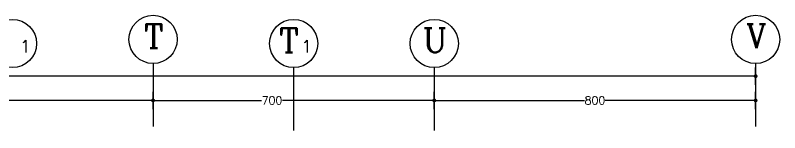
# Model space of a CAD drawing. Header units: inches. Extents: x 567115 to 582893, y 124948 to 133566.
# Drawn here: x 580809 to 582712, y 133274 to 133566 of the extents above; entities that cross this region are included whole.
import ezdxf
from ezdxf.enums import TextEntityAlignment as Align

# ---------------------------------------------------------------- set-up
doc = ezdxf.new("R2010")
doc.units = ezdxf.units.IN
doc.header["$MEASUREMENT"] = 0
doc.header["$PDMODE"] = 66
doc.linetypes.add('DASHED2', pattern=[0.375, 0.25, -0.125])
doc.layers.add('axx', color=8, linetype='DASHED2')
doc.layers.add('DIM', color=15, linetype='Continuous')
doc.styles.add('ROMANS', font='romans.shx')
doc.styles.add('style1', font='romanc.shx', dxfattribs={"oblique": 5, "height": 25})
doc.dimstyles.new('DIM 1-100', dxfattribs={"dimtxt": 20, "dimasz": 1, "dimexe": 1, "dimexo": 0.08, "dimgap": 0.09, "dimtad": 0, "dimdec": 0, "dimzin": 0, "dimdsep": 46, "dimtxsty": 'ROMANS', "dimblk": 'KHAT', "dimcen": 0.09, "dimse1": 1, "dimse2": 1, "dimclrd": 15, "dimclre": 15, "dimclrt": 6, "dimadec": 0, "dimazin": 0, "dimtfac": 1, "dimtdec": 0, "dimtix": 1, "dimtmove": 2, "dimatfit": 3, "dimfxl": 0, "dimtolj": 1, "dimtzin": 0, "dimarcsym": 0})

# ---------------------------------------------------------------- blocks, each defined once
blk = doc.blocks.new('KHAT')
at = {"layer": 'DIM', "ltscale": 0.5}
blk.add_line((0, -21.5), (0, 21.5), dxfattribs=at)
at = {"layer": 'DIM', "ltscale": 0.5, "const_width": 4.75}
blk.add_lwpolyline([(-2.4, 0, 1), (2.4, 0, 1)], format="xyb", close=True, dxfattribs=at)
blk = doc.blocks.new('*D279')
at = {"layer": 'axx', "color": 15, "linetype": 'Continuous', "lineweight": -2, "transparency": 16777216}
for p, q in [((580452.7, 133354.3), (580729.3, 133354.3)), ((581150.7, 133354.3), (580780.9, 133354.3))]:
    blk.add_line(p, q, dxfattribs=at)
at = {"layer": 'Defpoints', "color": 0, "linetype": 'Continuous', "lineweight": 5, "transparency": 16777216}
for p in [(581151.7, 133354.3), (580451.7, 133273.9), (581151.7, 133273.9)]:
    blk.add_point(p, dxfattribs=at)
at = {"layer": 'axx', "color": 15, "linetype": 'Continuous', "lineweight": -2, "transparency": 16777216, "rotation": 180}
blk.add_blockref('KHAT', (580451.7, 133354.3), dxfattribs=at)
at = {"layer": 'axx', "color": 15, "linetype": 'Continuous', "lineweight": -2, "transparency": 16777216}
blk.add_blockref('KHAT', (581151.7, 133354.3), dxfattribs=at)
at = {"layer": 'axx', "color": 6, "linetype": 'Continuous', "transparency": 16777216, "insert": (580755.1, 133354.3), "char_height": 20, "attachment_point": 5, "style": 'ROMANS'}
blk.add_mtext('\\A1;700', dxfattribs=at)
blk = doc.blocks.new('*D280')
at = {"layer": 'axx', "color": 15, "linetype": 'Continuous', "lineweight": -2, "transparency": 16777216}
for p, q in [((581152.7, 133354.3), (581422, 133354.3)), ((581850.7, 133354.3), (581473.6, 133354.3))]:
    blk.add_line(p, q, dxfattribs=at)
at = {"layer": 'Defpoints', "color": 0, "linetype": 'Continuous', "lineweight": 5, "transparency": 16777216}
for p in [(581851.7, 133354.3), (581151.7, 133273.9), (581851.7, 133273.9)]:
    blk.add_point(p, dxfattribs=at)
at = {"layer": 'axx', "color": 15, "linetype": 'Continuous', "lineweight": -2, "transparency": 16777216, "rotation": 180}
blk.add_blockref('KHAT', (581151.7, 133354.3), dxfattribs=at)
at = {"layer": 'axx', "color": 15, "linetype": 'Continuous', "lineweight": -2, "transparency": 16777216}
blk.add_blockref('KHAT', (581851.7, 133354.3), dxfattribs=at)
at = {"layer": 'axx', "color": 6, "linetype": 'Continuous', "transparency": 16777216, "insert": (581447.8, 133354.3), "char_height": 20, "attachment_point": 5, "style": 'ROMANS'}
blk.add_mtext('\\A1;700', dxfattribs=at)
blk = doc.blocks.new('*D286')
at = {"layer": 'axx', "color": 15, "linetype": 'Continuous', "lineweight": -2, "transparency": 16777216}
for p, q in [((568102.7, 133414.6), (575135.8, 133414.6)), ((582650.7, 133414.6), (575222.7, 133414.6))]:
    blk.add_line(p, q, dxfattribs=at)
at = {"layer": 'Defpoints', "color": 0, "linetype": 'Continuous', "lineweight": 5, "transparency": 16777216}
for p in [(568101.7, 133414.3), (582651.7, 133414.6), (582651.7, 133354.3)]:
    blk.add_point(p, dxfattribs=at)
at = {"layer": 'axx', "color": 15, "linetype": 'Continuous', "lineweight": -2, "transparency": 16777216, "rotation": 180}
blk.add_blockref('KHAT', (568101.7, 133414.6), dxfattribs=at)
at = {"layer": 'axx', "color": 15, "linetype": 'Continuous', "lineweight": -2, "transparency": 16777216}
blk.add_blockref('KHAT', (582651.7, 133414.6), dxfattribs=at)
at = {"layer": 'axx', "color": 6, "linetype": 'Continuous', "transparency": 16777216, "insert": (575179.2, 133414.6), "char_height": 20, "attachment_point": 5, "style": 'ROMANS'}
blk.add_mtext('\\A1;14550', dxfattribs=at)
blk = doc.blocks.new('*D287')
at = {"layer": 'axx', "color": 15, "linetype": 'Continuous', "lineweight": -2, "transparency": 16777216}
for p, q in [((581852.7, 133354.3), (582225.9, 133354.3)), ((582650.7, 133354.3), (582277.5, 133354.3))]:
    blk.add_line(p, q, dxfattribs=at)
at = {"layer": 'Defpoints', "color": 0, "linetype": 'Continuous', "lineweight": 5, "transparency": 16777216}
for p in [(582651.7, 133354.3), (582651.7, 133354.3), (581851.7, 133273.9)]:
    blk.add_point(p, dxfattribs=at)
at = {"layer": 'axx', "color": 15, "linetype": 'Continuous', "lineweight": -2, "transparency": 16777216, "rotation": 180}
blk.add_blockref('KHAT', (581851.7, 133354.3), dxfattribs=at)
at = {"layer": 'axx', "color": 15, "linetype": 'Continuous', "lineweight": -2, "transparency": 16777216}
blk.add_blockref('KHAT', (582651.7, 133354.3), dxfattribs=at)
at = {"layer": 'axx', "color": 6, "linetype": 'Continuous', "transparency": 16777216, "insert": (582251.7, 133354.3), "char_height": 20, "attachment_point": 5, "style": 'ROMANS'}
blk.add_mtext('\\A1;800', dxfattribs=at)

msp = doc.modelspace()

# ---------------------------------------------------------------- linework, layer by layer
at = {"layer": 'axx', "linetype": 'Continuous', "ltscale": 200}
for p, q in [((581151.7, 133446.2), (581151.7, 133289.7)), ((581501.7, 133436), (581501.7, 133279.4)), ((581851.7, 133436), (581851.7, 133279.4)), ((582651.7, 133446.2), (582651.7, 133289.7))]:
    msp.add_line(p, q, dxfattribs=at)
at = {"layer": 'axx', "color": 3, "linetype": 'Continuous'}
for centre in [(580801.7, 133496), (581151.7, 133506.2), (581501.7, 133496), (581851.7, 133496), (582651.7, 133506.2)]:
    msp.add_circle(centre, 60, dxfattribs=at)

# ---------------------------------------------------------------- texts
at = {"layer": 'axx', "color": 6, "linetype": 'Continuous', "style": 'style1'}
for s, height, p in [('T', 60, (581153.5, 133484.1)), ('T', 60, (581490.2, 133473.9)), ('U', 60, (581853.5, 133473.9)), ('V', 60, (582653.5, 133484.1)), ('1', 30, (580833.8, 133473.9)), ('1', 30, (581533.8, 133473.9))]:
    msp.add_text(s, height=height, dxfattribs=at).set_placement(p, align=Align.CENTER)

# ---------------------------------------------------------------- dimensions: what is measured, and where the dimension line sits
at = {"layer": 'axx', "color": 15, "linetype": 'Continuous'}
for base, p1, p2, picture, middle in [((582651.7, 133414.6), (568101.7, 133414.3), (582651.7, 133354.3), '*D286', (575179.2, 133414.6)), ((581151.7, 133354.3), (580451.7, 133273.9), (581151.7, 133273.9), '*D279', (580755.1, 133354.3)), ((581851.7, 133354.3), (581151.7, 133273.9), (581851.7, 133273.9), '*D280', (581447.8, 133354.3))]:
    dim = msp.add_linear_dim(base=base, p1=p1, p2=p2, dimstyle='DIM 1-100', dxfattribs=at)
    dim.commit()
    dim.dimension.update_dxf_attribs({"geometry": picture, "text_midpoint": middle, "dimtype": 160})
dim = msp.add_linear_dim(base=(582651.7, 133354.3), p1=(581851.7, 133273.9), p2=(582651.7, 133354.3), dimstyle='DIM 1-100', dxfattribs=at)
dim.commit()
dim.dimension.update_dxf_attribs({"geometry": '*D287', "text_midpoint": (582251.7, 133354.3)})

doc.saveas('drawing.dxf')
